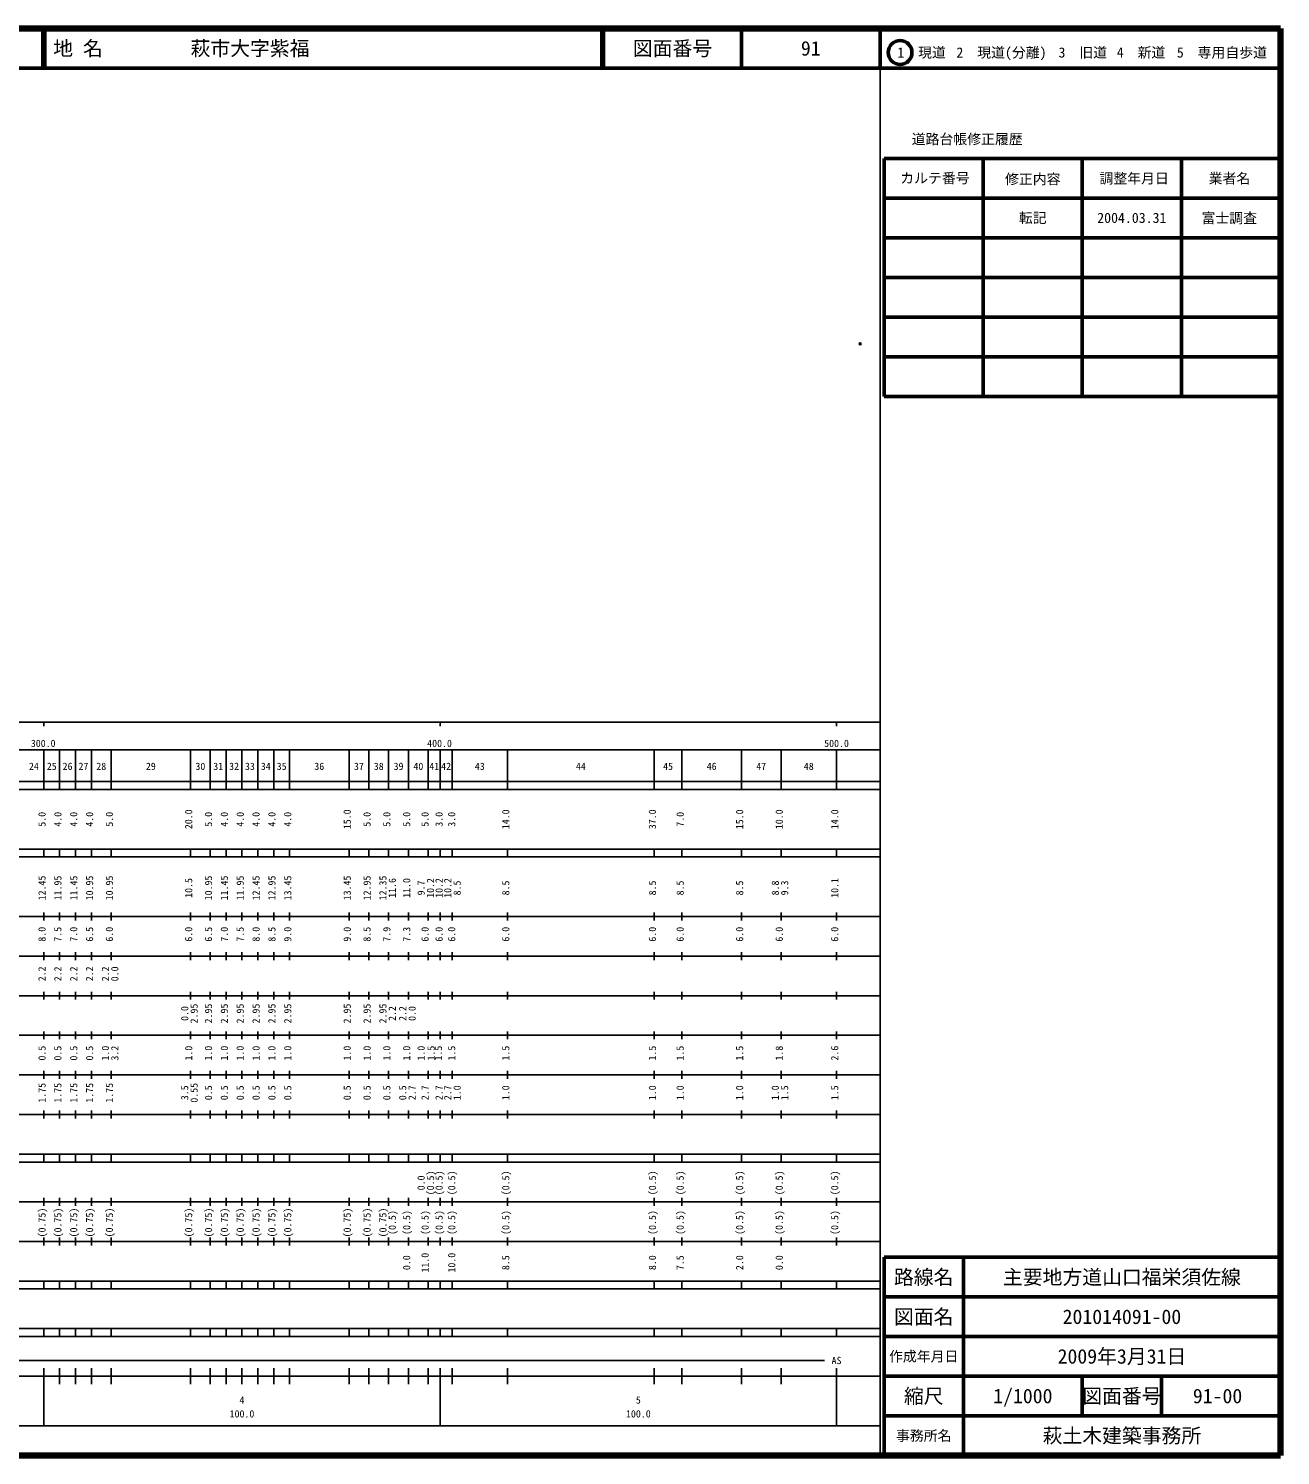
# Model space of a CAD drawing. Units: millimetres on the paper. Extents: x 40 to 680, y 20 to 380.
# Drawn here: x 364.1 to 680, y 20 to 380 of the extents above; entities that cross this region are included whole.
import ezdxf
from ezdxf.enums import TextEntityAlignment as Align

# ---------------------------------------------------------------- set-up
doc = ezdxf.new("R2010")
doc.units = ezdxf.units.MM
doc.header["$PDMODE"] = 32
doc.header["$PDSIZE"] = 0.5
doc.layers.add('M-OTRS', color=6, linetype='Continuous')
doc.layers.add('M-TTL-TXT', color=7, linetype='Continuous')
for name, color, linetype, lineweight in [('M-TTL', 2, 'Continuous', 140), ('M-TTL-BAND', 7, 'Continuous', 25), ('M-TTL-FRAM', 2, 'Continuous', 50), ('M-TTL-LINE', 7, 'Continuous', 50)]:
    doc.layers.add(name, color=color, linetype=linetype, lineweight=lineweight)
doc.styles.add('ＭＳ ゴシック', font='')
doc.styles.get('ＭＳ ゴシック').set_extended_font_data('MS Gothic')

msp = doc.modelspace()

# ---------------------------------------------------------------- linework, layer by layer
at = {"layer": 'M-OTRS'}
msp.add_point((573.971, 300.465), dxfattribs=at)
at = {"layer": 'M-TTL'}
for p, q in [((680, 380), (40, 380)), ((680, 20), (680, 380)), ((40, 20), (680, 20))]:
    msp.add_line(p, q, dxfattribs=at)
at = {"layer": 'M-TTL-BAND'}
for p, q in [((579, 20), (579, 370)), ((40, 205), (579, 205)), ((368, 205), (368, 204)), ((468, 205), (468, 204)), ((568, 205), (568, 204)), ((68, 198), (579, 198)), ((368, 188), (368, 198)), ((372, 188), (372, 198)), ((376, 188), (376, 198)), ((380, 188), (380, 198)), ((385, 188), (385, 198)), ((405, 188), (405, 198)), ((410, 188), (410, 198)), ((414, 188), (414, 198)), ((418, 188), (418, 198)), ((422, 188), (422, 198)), ((426, 188), (426, 198)), ((430, 188), (430, 198)), ((445, 188), (445, 198)), ((450, 188), (450, 198)), ((455, 188), (455, 198)), ((460, 188), (460, 198)), ((465, 188), (465, 198)), ((468, 188), (468, 198)), ((471, 188), (471, 198)), ((485, 188), (485, 198)), ((522, 188), (522, 198)), ((529, 188), (529, 198)), ((544, 188), (544, 198)), ((554, 188), (554, 198)), ((568, 188), (568, 198)), ((40, 190), (579, 190)), ((40, 188), (579, 188)), ((40, 173), (579, 173)), ((368, 171), (368, 173)), ((372, 171), (372, 173)), ((376, 171), (376, 173)), ((380, 171), (380, 173)), ((385, 171), (385, 173)), ((405, 171), (405, 173)), ((410, 171), (410, 173)), ((414, 171), (414, 173)), ((418, 171), (418, 173)), ((422, 171), (422, 173)), ((426, 171), (426, 173)), ((430, 171), (430, 173)), ((445, 171), (445, 173)), ((450, 171), (450, 173)), ((455, 171), (455, 173)), ((460, 171), (460, 173)), ((465, 171), (465, 173)), ((468, 171), (468, 173)), ((471, 171), (471, 173)), ((485, 171), (485, 173)), ((522, 171), (522, 173)), ((529, 171), (529, 173)), ((544, 171), (544, 173)), ((554, 171), (554, 173)), ((568, 171), (568, 173)), ((40, 171), (579, 171)), ((40, 156), (579, 156)), ((368, 155), (368, 157)), ((372, 155), (372, 157)), ((376, 155), (376, 157)), ((380, 155), (380, 157)), ((385, 155), (385, 157)), ((405, 155), (405, 157)), ((410, 155), (410, 157)), ((414, 155), (414, 157)), ((418, 155), (418, 157)), ((422, 155), (422, 157)), ((426, 155), (426, 157)), ((430, 155), (430, 157)), ((445, 155), (445, 157)), ((450, 155), (450, 157)), ((455, 155), (455, 157)), ((460, 155), (460, 157)), ((465, 155), (465, 157)), ((468, 155), (468, 157)), ((471, 155), (471, 157)), ((485, 155), (485, 157)), ((522, 155), (522, 157)), ((529, 155), (529, 157)), ((544, 155), (544, 157)), ((554, 155), (554, 157)), ((568, 155), (568, 157)), ((46, 146), (579, 146)), ((368, 145), (368, 147)), ((372, 145), (372, 147)), ((376, 145), (376, 147)), ((380, 145), (380, 147)), ((385, 145), (385, 147)), ((405, 145), (405, 147)), ((410, 145), (410, 147)), ((414, 145), (414, 147)), ((418, 145), (418, 147)), ((422, 145), (422, 147)), ((426, 145), (426, 147)), ((430, 145), (430, 147)), ((445, 145), (445, 147)), ((450, 145), (450, 147)), ((455, 145), (455, 147)), ((460, 145), (460, 147)), ((465, 145), (465, 147)), ((468, 145), (468, 147)), ((471, 145), (471, 147)), ((485, 145), (485, 147)), ((522, 145), (522, 147)), ((529, 145), (529, 147)), ((544, 145), (544, 147)), ((554, 145), (554, 147)), ((568, 145), (568, 147)), ((368, 135), (368, 137)), ((372, 135), (372, 137)), ((376, 135), (376, 137)), ((380, 135), (380, 137)), ((385, 135), (385, 137)), ((405, 135), (405, 137)), ((410, 135), (410, 137)), ((414, 135), (414, 137)), ((418, 135), (418, 137)), ((422, 135), (422, 137)), ((426, 135), (426, 137)), ((430, 135), (430, 137)), ((445, 135), (445, 137)), ((450, 135), (450, 137)), ((455, 135), (455, 137)), ((460, 135), (460, 137)), ((465, 135), (465, 137)), ((468, 135), (468, 137)), ((471, 135), (471, 137)), ((485, 135), (485, 137)), ((522, 135), (522, 137)), ((529, 135), (529, 137)), ((544, 135), (544, 137)), ((554, 135), (554, 137)), ((568, 135), (568, 137)), ((52, 136), (579, 136)), ((46, 126), (579, 126)), ((368, 125), (368, 127)), ((372, 125), (372, 127)), ((376, 125), (376, 127)), ((380, 125), (380, 127)), ((385, 125), (385, 127)), ((405, 125), (405, 127)), ((410, 125), (410, 127)), ((414, 125), (414, 127)), ((418, 125), (418, 127)), ((422, 125), (422, 127)), ((426, 125), (426, 127)), ((430, 125), (430, 127)), ((445, 125), (445, 127)), ((450, 125), (450, 127)), ((455, 125), (455, 127)), ((460, 125), (460, 127)), ((465, 125), (465, 127)), ((468, 125), (468, 127)), ((471, 125), (471, 127)), ((485, 125), (485, 127)), ((522, 125), (522, 127)), ((529, 125), (529, 127)), ((544, 125), (544, 127)), ((554, 125), (554, 127)), ((568, 125), (568, 127)), ((52, 116), (579, 116)), ((368, 115), (368, 117)), ((372, 115), (372, 117)), ((376, 115), (376, 117)), ((380, 115), (380, 117)), ((385, 115), (385, 117)), ((405, 115), (405, 117)), ((410, 115), (410, 117)), ((414, 115), (414, 117)), ((418, 115), (418, 117)), ((422, 115), (422, 117)), ((426, 115), (426, 117)), ((430, 115), (430, 117)), ((445, 115), (445, 117)), ((450, 115), (450, 117)), ((455, 115), (455, 117)), ((460, 115), (460, 117)), ((465, 115), (465, 117)), ((468, 115), (468, 117)), ((471, 115), (471, 117)), ((485, 115), (485, 117)), ((522, 115), (522, 117)), ((529, 115), (529, 117)), ((544, 115), (544, 117)), ((554, 115), (554, 117)), ((568, 115), (568, 117)), ((46, 106), (579, 106)), ((368, 105), (368, 107)), ((372, 105), (372, 107)), ((376, 105), (376, 107)), ((380, 105), (380, 107)), ((385, 105), (385, 107)), ((405, 105), (405, 107)), ((410, 105), (410, 107)), ((414, 105), (414, 107)), ((418, 105), (418, 107)), ((422, 105), (422, 107)), ((426, 105), (426, 107)), ((430, 105), (430, 107)), ((445, 105), (445, 107)), ((450, 105), (450, 107)), ((455, 105), (455, 107)), ((460, 105), (460, 107)), ((465, 105), (465, 107)), ((468, 105), (468, 107)), ((471, 105), (471, 107)), ((485, 105), (485, 107)), ((522, 105), (522, 107)), ((529, 105), (529, 107)), ((544, 105), (544, 107)), ((554, 105), (554, 107)), ((568, 105), (568, 107)), ((40, 96), (579, 96)), ((40, 94), (579, 94)), ((368, 94), (368, 96)), ((372, 94), (372, 96)), ((376, 94), (376, 96)), ((380, 94), (380, 96)), ((385, 94), (385, 96)), ((405, 94), (405, 96)), ((410, 94), (410, 96)), ((414, 94), (414, 96)), ((418, 94), (418, 96)), ((422, 94), (422, 96)), ((426, 94), (426, 96)), ((430, 94), (430, 96)), ((445, 94), (445, 96)), ((450, 94), (450, 96)), ((455, 94), (455, 96)), ((460, 94), (460, 96)), ((465, 94), (465, 96)), ((468, 94), (468, 96)), ((471, 94), (471, 96)), ((485, 94), (485, 96)), ((522, 94), (522, 96)), ((529, 94), (529, 96)), ((544, 94), (544, 96)), ((554, 94), (554, 96)), ((568, 94), (568, 96)), ((49, 84), (579, 84)), ((368, 83), (368, 85)), ((372, 83), (372, 85)), ((376, 83), (376, 85)), ((380, 83), (380, 85)), ((385, 83), (385, 85)), ((405, 83), (405, 85)), ((410, 83), (410, 85)), ((414, 83), (414, 85)), ((418, 83), (418, 85)), ((422, 83), (422, 85)), ((426, 83), (426, 85)), ((430, 83), (430, 85)), ((445, 83), (445, 85)), ((450, 83), (450, 85)), ((455, 83), (455, 85)), ((460, 83), (460, 85)), ((465, 83), (465, 85)), ((468, 83), (468, 85)), ((471, 83), (471, 85)), ((485, 83), (485, 85)), ((522, 83), (522, 85)), ((529, 83), (529, 85)), ((544, 83), (544, 85)), ((554, 83), (554, 85)), ((568, 83), (568, 85)), ((40, 74), (579, 74)), ((368, 73), (368, 75)), ((372, 73), (372, 75)), ((376, 73), (376, 75)), ((380, 73), (380, 75)), ((385, 73), (385, 75)), ((405, 73), (405, 75)), ((410, 73), (410, 75)), ((414, 73), (414, 75)), ((418, 73), (418, 75)), ((422, 73), (422, 75)), ((426, 73), (426, 75)), ((430, 73), (430, 75)), ((445, 73), (445, 75)), ((450, 73), (450, 75)), ((455, 73), (455, 75)), ((460, 73), (460, 75)), ((465, 73), (465, 75)), ((468, 73), (468, 75)), ((471, 73), (471, 75)), ((485, 73), (485, 75)), ((522, 73), (522, 75)), ((529, 73), (529, 75)), ((544, 73), (544, 75)), ((554, 73), (554, 75)), ((568, 73), (568, 75)), ((40, 64), (579, 64)), ((40, 62), (579, 62)), ((368, 62), (368, 64)), ((372, 62), (372, 64)), ((376, 62), (376, 64)), ((380, 62), (380, 64)), ((385, 62), (385, 64)), ((405, 62), (405, 64)), ((410, 62), (410, 64)), ((414, 62), (414, 64)), ((418, 62), (418, 64)), ((422, 62), (422, 64)), ((426, 62), (426, 64)), ((430, 62), (430, 64)), ((445, 62), (445, 64)), ((450, 62), (450, 64)), ((455, 62), (455, 64)), ((460, 62), (460, 64)), ((465, 62), (465, 64)), ((468, 62), (468, 64)), ((471, 62), (471, 64)), ((485, 62), (485, 64)), ((522, 62), (522, 64)), ((529, 62), (529, 64)), ((544, 62), (544, 64)), ((554, 62), (554, 64)), ((568, 62), (568, 64)), ((40, 52), (579, 52)), ((368, 50), (368, 52)), ((372, 50), (372, 52)), ((376, 50), (376, 52)), ((380, 50), (380, 52)), ((385, 50), (385, 52)), ((405, 50), (405, 52)), ((410, 50), (410, 52)), ((414, 50), (414, 52)), ((418, 50), (418, 52)), ((422, 50), (422, 52)), ((426, 50), (426, 52)), ((430, 50), (430, 52)), ((445, 50), (445, 52)), ((450, 50), (450, 52)), ((455, 50), (455, 52)), ((460, 50), (460, 52)), ((465, 50), (465, 52)), ((468, 50), (468, 52)), ((471, 50), (471, 52)), ((485, 50), (485, 52)), ((522, 50), (522, 52)), ((529, 50), (529, 52)), ((544, 50), (544, 52)), ((554, 50), (554, 52)), ((568, 50), (568, 52)), ((40, 50), (579, 50)), ((71, 44), (565, 44)), ((40, 40), (579, 40)), ((368, 27.5), (368, 42)), ((372, 38), (372, 42)), ((376, 38), (376, 42)), ((380, 38), (380, 42)), ((385, 38), (385, 42)), ((405, 38), (405, 42)), ((410, 38), (410, 42)), ((414, 38), (414, 42)), ((418, 38), (418, 42)), ((422, 38), (422, 42)), ((426, 38), (426, 42)), ((430, 38), (430, 42)), ((445, 38), (445, 42)), ((450, 38), (450, 42)), ((455, 38), (455, 42)), ((460, 38), (460, 42)), ((465, 38), (465, 42)), ((468, 27.5), (468, 42)), ((471, 38), (471, 42)), ((485, 38), (485, 42)), ((522, 38), (522, 42)), ((529, 38), (529, 42)), ((544, 38), (544, 42)), ((554, 38), (554, 42)), ((568, 27.5), (568, 42)), ((68, 27.5), (579, 27.5))]:
    msp.add_line(p, q, dxfattribs=at)
at = {"layer": 'M-TTL-FRAM'}
for p, q in [((580, 347.197), (580, 287.197)), ((580, 347.197), (680, 347.197)), ((580, 287.197), (680, 287.197)), ((680, 70), (580, 70)), ((580, 70), (580, 20))]:
    msp.add_line(p, q, dxfattribs=at)
at = {"layer": 'M-TTL-LINE'}
for p, q in [((367.75, 380), (367.75, 370)), ((368.25, 380), (368.25, 370)), ((508.747, 380), (508.747, 370)), ((509.247, 380), (509.247, 370)), ((543.997, 380), (543.997, 370)), ((579, 380), (579, 370)), ((40, 370), (680, 370)), ((605, 347.197), (605, 287.197)), ((630, 347.197), (630, 287.197)), ((655, 347.197), (655, 287.197)), ((580, 337.197), (680, 337.197)), ((580, 327.197), (680, 327.197)), ((580, 317.197), (680, 317.197)), ((580, 307.197), (680, 307.197)), ((580, 297.197), (680, 297.197)), ((600, 70), (600, 20)), ((680, 60), (580, 60)), ((680, 50), (580, 50)), ((680, 40), (580, 40)), ((630, 40), (630, 30)), ((650, 40), (650, 30)), ((680, 30), (580, 30))]:
    msp.add_line(p, q, dxfattribs=at)
msp.add_circle((584.031, 373.958), 3, dxfattribs=at)

# ---------------------------------------------------------------- texts
at = {"layer": 'M-TTL-BAND', "style": 'ＭＳ ゴシック'}
for s, p in [('300.0', (367.844, 198.195)), ('400.0', (467.844, 198.195)), ('500.0', (568, 198.195)), ('24', (365.5, 192.405)), ('25', (370, 192.405)), ('26', (374, 192.405)), ('27', (378, 192.405)), ('28', (382.5, 192.405)), ('29', (395, 192.405)), ('30', (407.5, 192.405)), ('31', (412, 192.405)), ('32', (416, 192.405)), ('33', (420, 192.405)), ('34', (424, 192.405)), ('35', (428, 192.405)), ('36', (437.5, 192.405)), ('37', (447.5, 192.405)), ('38', (452.5, 192.405)), ('39', (457.5, 192.405)), ('40', (462.5, 192.405)), ('41', (466.5, 192.405)), ('42', (469.5, 192.405)), ('43', (478, 192.405)), ('44', (503.5, 192.405)), ('45', (525.5, 192.405)), ('46', (536.5, 192.405)), ('47', (549, 192.405)), ('48', (561, 192.405)), ('AS', (568, 42.5)), ('4', (418, 32.523)), ('5', (518, 32.523)), ('100.0', (418, 29.033)), ('100.0', (518, 29.033))]:
    msp.add_text(s, height=1.833, dxfattribs=at).set_placement(p, align=Align.BOTTOM_CENTER)
for s, p in [('5.0', (369, 180.5)), ('4.0', (373, 180.5)), ('4.0', (377, 180.5)), ('4.0', (381, 180.5)), ('5.0', (386, 180.5)), ('20.0', (406, 180.5)), ('5.0', (411, 180.5)), ('4.0', (415, 180.5)), ('4.0', (419, 180.5)), ('4.0', (423, 180.5)), ('4.0', (427, 180.5)), ('4.0', (431, 180.5)), ('15.0', (446, 180.5)), ('5.0', (451, 180.5)), ('5.0', (456, 180.5)), ('5.0', (461, 180.5)), ('5.0', (465.638, 180.5)), ('3.0', (469.174, 180.5)), ('3.0', (472.362, 180.5)), ('14.0', (486, 180.5)), ('37.0', (523, 180.5)), ('7.0', (530, 180.5)), ('15.0', (545, 180.5)), ('10.0', (555, 180.5)), ('14.0', (569, 180.5)), ('12.45', (369, 163.174)), ('11.95', (373, 163.174)), ('11.45', (377, 163.174)), ('10.95', (381, 163.174)), ('10.95', (386, 163.174)), ('10.95', (411, 163.174)), ('11.45', (415, 163.174)), ('11.95', (419, 163.174)), ('12.45', (423, 163.174)), ('12.95', (427, 163.174)), ('13.45', (431, 163.174)), ('13.45', (446, 163.174)), ('12.95', (451, 163.174)), ('12.35', (455, 163.174)), ('10.5', (406, 163.174)), ('11.6', (457.37, 163.174)), ('11.0', (461, 163.174)), ('9.7', (464.638, 163.174)), ('10.2', (467.008, 163.174)), ('10.2', (469.174, 163.174)), ('10.2', (471.362, 163.174)), ('8.5', (473.732, 163.174)), ('8.5', (486, 163.174)), ('8.5', (523, 163.174)), ('8.5', (530, 163.174)), ('8.5', (545, 163.174)), ('8.8', (554, 163.174)), ('9.3', (556.37, 163.174)), ('10.1', (569, 163.174)), ('8.0', (369, 151.5)), ('7.5', (373, 151.5)), ('7.0', (377, 151.5)), ('6.5', (381, 151.5)), ('6.0', (386, 151.5)), ('6.0', (406, 151.5)), ('6.5', (411, 151.5)), ('7.0', (415, 151.5)), ('7.5', (419, 151.5)), ('8.0', (423, 151.5)), ('8.5', (427, 151.5)), ('9.0', (431, 151.5)), ('9.0', (446, 151.5)), ('8.5', (451, 151.5)), ('7.9', (456, 151.5)), ('7.3', (461, 151.5)), ('6.0', (465.638, 151.5)), ('6.0', (469.174, 151.5)), ('6.0', (472.362, 151.5)), ('6.0', (486, 151.5)), ('6.0', (523, 151.5)), ('6.0', (530, 151.5)), ('6.0', (545, 151.5)), ('6.0', (555, 151.5)), ('6.0', (569, 151.5)), ('2.2', (369, 141.5)), ('2.2', (373, 141.5)), ('2.2', (377, 141.5)), ('2.2', (381, 141.5)), ('2.2', (385, 141.5)), ('0.0', (387.37, 141.5)), ('0.0', (405, 131.5)), ('2.95', (407.37, 131.5)), ('2.95', (411, 131.5)), ('2.95', (415, 131.5)), ('2.95', (419, 131.5)), ('2.95', (423, 131.5)), ('2.95', (427, 131.5)), ('2.95', (431, 131.5)), ('2.95', (446, 131.5)), ('2.95', (451, 131.5)), ('2.95', (455, 131.5)), ('2.2', (457.37, 131.5)), ('2.2', (460, 131.5)), ('0.0', (462.37, 131.5)), ('0.5', (369, 121.5)), ('0.5', (373, 121.5)), ('0.5', (377, 121.5)), ('0.5', (381, 121.5)), ('1.0', (385, 121.5)), ('3.2', (387.37, 121.5)), ('1.0', (406, 121.5)), ('1.0', (411, 121.5)), ('1.0', (415, 121.5)), ('1.0', (419, 121.5)), ('1.0', (423, 121.5)), ('1.0', (427, 121.5)), ('1.0', (431, 121.5)), ('1.0', (446, 121.5)), ('1.0', (451, 121.5)), ('1.0', (456, 121.5)), ('1.0', (461, 121.5)), ('1.0', (464.638, 121.5)), ('1.5', (467.182, 121.5)), ('1.5', (469, 121.5)), ('1.5', (472.362, 121.5)), ('1.5', (486, 121.5)), ('1.5', (523, 121.5)), ('1.5', (530, 121.5)), ('1.5', (545, 121.5)), ('1.8', (555, 121.5)), ('2.6', (569, 121.5)), ('1.75', (369, 111.5)), ('1.75', (373, 111.5)), ('1.75', (377, 111.5)), ('1.75', (381, 111.5)), ('1.75', (386, 111.5)), ('3.5', (405, 111.5)), ('0.55', (407.37, 111.5)), ('0.5', (411, 111.5)), ('0.5', (415, 111.5)), ('0.5', (419, 111.5)), ('0.5', (423, 111.5)), ('0.5', (427, 111.5)), ('0.5', (431, 111.5)), ('0.5', (446, 111.5)), ('0.5', (451, 111.5)), ('0.5', (456, 111.5)), ('0.5', (460, 111.5)), ('2.7', (462.37, 111.5)), ('2.7', (465.638, 111.5)), ('2.7', (469.174, 111.5)), ('2.7', (471.362, 111.5)), ('1.0', (473.732, 111.5)), ('1.0', (486, 111.5)), ('1.0', (523, 111.5)), ('1.0', (530, 111.5)), ('1.0', (545, 111.5)), ('1.0', (554, 111.5)), ('1.5', (556.37, 111.5)), ('1.5', (569, 111.5)), ('0.0', (464.638, 88.764)), ('(0.5)', (467.008, 88.764)), ('(0.5)', (469.174, 88.764)), ('(0.5)', (472.362, 88.764)), ('(0.5)', (486, 88.764)), ('(0.5)', (523, 88.764)), ('(0.5)', (530, 88.764)), ('(0.5)', (545, 88.764)), ('(0.5)', (555, 88.764)), ('(0.5)', (569, 88.764)), ('(0.75)', (369, 78.764)), ('(0.75)', (373, 78.764)), ('(0.75)', (377, 78.764)), ('(0.75)', (381, 78.764)), ('(0.75)', (386, 78.764)), ('(0.75)', (406, 78.764)), ('(0.75)', (411, 78.764)), ('(0.75)', (415, 78.764)), ('(0.75)', (419, 78.764)), ('(0.75)', (423, 78.764)), ('(0.75)', (427, 78.764)), ('(0.75)', (431, 78.764)), ('(0.75)', (446, 78.764)), ('(0.75)', (451, 78.764)), ('(0.75)', (455, 78.764)), ('(0.5)', (457.37, 78.764)), ('(0.5)', (461, 78.764)), ('(0.5)', (465.638, 78.764)), ('(0.5)', (469.174, 78.764)), ('(0.5)', (472.362, 78.764)), ('(0.5)', (486, 78.764)), ('(0.5)', (523, 78.764)), ('(0.5)', (530, 78.764)), ('(0.5)', (545, 78.764)), ('(0.5)', (555, 78.764)), ('(0.5)', (569, 78.764)), ('0.0', (461, 68.636)), ('11.0', (465.638, 68.636)), ('10.0', (472.362, 68.636)), ('8.5', (486, 68.636)), ('8.0', (523, 68.636)), ('7.5', (530, 68.636)), ('2.0', (545, 68.636)), ('0.0', (555, 68.636))]:
    msp.add_text(s, height=1.833, rotation=90, dxfattribs=at).set_placement(p, align=Align.BOTTOM_CENTER)
at = {"layer": 'M-TTL-TXT', "style": 'ＭＳ ゴシック'}
for s, p in [('地 名', (370.38, 375)), ('萩市大字紫福', (405.024, 375))]:
    msp.add_text(s, height=3.666, dxfattribs=at).set_placement(p, align=Align.MIDDLE_LEFT)
for s, height, p in [('図面番号', 3.666, (526.622, 375)), ('91', 3.666, (561.497, 375)), ('1\u3000現道', 2.566, (589.448, 373.958)), ('2\u3000現道(分離)', 2.566, (609.619, 373.958)), ('3\u3000旧道', 2.566, (630.121, 373.958)), ('4\u3000新道', 2.566, (644.824, 373.958)), ('5\u3000専用自歩道', 2.566, (665.228, 373.958)), ('道路台帳修正履歴', 2.566, (600.968, 352.113)), ('カルテ番号', 2.566, (592.839, 342.277)), ('修正内容', 2.566, (617.509, 342.023)), ('調整年月日', 2.566, (643.089, 342.197)), ('業者名', 2.566, (667.134, 342.197)), ('転記', 2.566, (617.5, 332.245)), ('2004.03.31', 2.566, (642.5, 332.245)), ('富士調査', 2.566, (667.077, 332.189)), ('路線名', 3.666, (590, 65)), ('路線名', 3.666, (590, 65)), ('主要地方道山口福栄須佐線', 3.666, (640, 65)), ('図面名', 3.666, (590, 55)), ('図面名', 3.666, (590, 55)), ('201014091-00', 3.666, (640, 55)), ('2009年3月31日', 3.666, (640, 45)), ('作成年月日', 2.566, (590, 45)), ('作成年月日', 2.566, (590, 45)), ('縮尺', 3.666, (590, 35)), ('縮尺', 3.666, (590, 35)), ('1/1000', 3.666, (615, 35)), ('図面番号', 3.666, (640, 35)), ('図面番号', 3.666, (640, 35)), ('91-00', 3.666, (664.125, 35)), ('事務所名', 2.566, (590, 25)), ('事務所名', 2.566, (590, 25)), ('萩土木建築事務所', 3.666, (640, 25))]:
    msp.add_text(s, height=height, dxfattribs=at).set_placement(p, align=Align.MIDDLE_CENTER)

doc.saveas('drawing.dxf')
